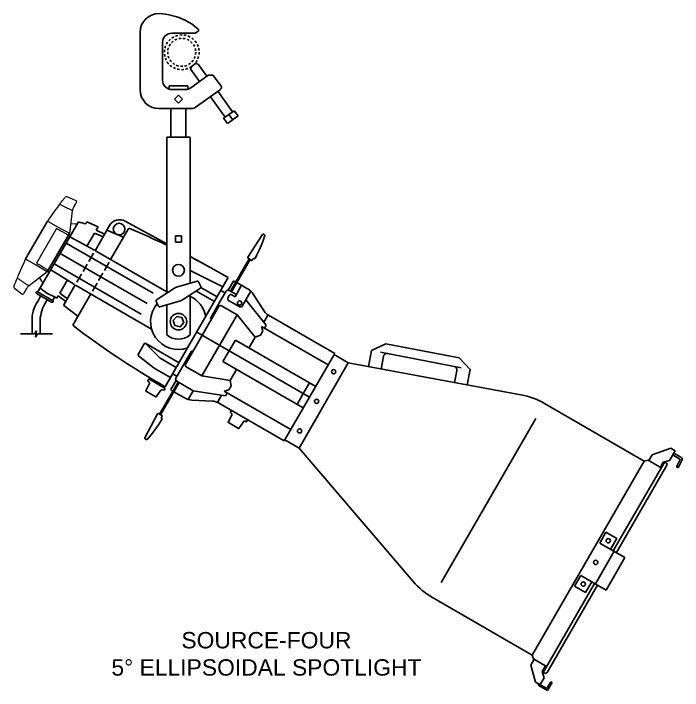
# Model space of a CAD drawing. Extents: x 4 to 195, y 4 to 106.
# Drawn here: x 3.86 to 39.65, y 27.54 to 63.77 of the extents above; entities that cross this region are included whole.
import ezdxf

# ---------------------------------------------------------------- set-up
doc = ezdxf.new("R2010")
doc.units = 0
doc.header["$LTSCALE"] = 0.5
doc.header["$MEASUREMENT"] = 0
doc.linetypes.add('HIDDEN', pattern=[0.375, 0.25, -0.125])
doc.layers.get('0').update_dxf_attribs({"linetype": 'CONTINUOUS'})
doc.layers.add('RISER', color=7, linetype='CONTINUOUS')
doc.styles.add('ARIAL', font='arial.ttf')

# ---------------------------------------------------------------- blocks, each defined once
blk = doc.blocks.new('S4-05')
at = {"layer": 'RISER'}
for p, q in [((0.747, 1.037), (0.896, 1.145)), ((0.879, 1.246), (0.904, 1.213)), ((-2.224, 1.075), (-2.224, -2.01)), ((-0.524, 1.025), (0.715, 1.025)), ((-1.024, 0.525), (-1.024, -1.495)), ((0.503, -0.78), (0.743, -0.607)), ((0.743, -0.607), (0.882, -0.63)), ((1.347, -1.275), (0.882, -0.63)), ((0.481, -0.92), (0.503, -0.78)), ((0.946, -1.565), (0.481, -0.92)), ((0.48, -1.9), (1.396, -1.24)), ((1.431, -1.229), (1.656, -1.229)), ((2.104, -1.808), (1.705, -1.254)), ((-0.674, -1.802), (0.326, -1.802)), ((-0.674, -1.802), (-0.674, -1.972)), ((0.326, -1.802), (0.326, -1.972)), ((-0.524, -1.995), (0.188, -1.995)), ((0.717, -2.962), (2.076, -1.983)), ((2.724, -3.185), (1.932, -2.087)), ((-0.38, -2.502), (-0.168, -2.29)), ((-0.168, -2.715), (-0.38, -2.502)), ((-0.168, -2.29), (0.045, -2.502)), ((0.045, -2.502), (-0.168, -2.715)), ((2.323, -3.475), (1.531, -2.376)), ((-1.224, -3.01), (0.571, -3.01)), ((-0.574, -3.01), (-0.574, -4.55)), ((0.226, -3.01), (0.226, -4.55)), ((2.239, -3.535), (2.807, -3.125)), ((3.012, -3.409), (2.807, -3.125)), ((2.444, -3.819), (2.239, -3.535)), ((2.444, -3.819), (3.012, -3.409)), ((2.728, -3.614), (2.523, -3.33)), ((-0.799, -12.895), (-0.799, -4.55)), ((-0.799, -4.55), (0.451, -4.55)), ((0.451, -12.357), (0.451, -4.55)), ((-8.351, -11.064), (-7.184, -9.043)), ((-3.018, -9.035), (-0.799, -10.247)), ((-7.691, -12.826), (-5.529, -9.083)), ((-5.138, -9.19), (-5.076, -9.083)), ((-5.076, -9.083), (-4.474, -9.339)), ((-4.636, -10.62), (-3.857, -9.272)), ((-4.474, -9.339), (-4.582, -9.527)), ((-6.009, -9.705), (-7.19, -11.751)), ((-5.077, -10.384), (-4.673, -9.684)), ((-4.211, -9.884), (-4.673, -9.684)), ((-4.582, -9.527), (-4.124, -9.734)), ((-4.005, -9.527), (-3.115, -9.905)), ((-2.861, -9.466), (-3.803, -11.097)), ((4.32, -9.751), (3.544, -10.975)), ((4.372, -9.739), (4.432, -9.777)), ((4.375, -9.741), (4.425, -9.773)), ((-4.67, -10.599), (-5.99, -9.881)), ((-0.338, -9.834), (-0.338, -10.162)), ((-0.01, -9.834), (-0.338, -9.834)), ((-0.01, -10.162), (-0.01, -9.834)), ((-1.522, -12.898), (-6.179, -10.209)), ((-0.338, -10.162), (-0.01, -10.162)), ((-1.844, -13.454), (-6.501, -10.765)), ((-4.971, -11.201), (-4.716, -10.759)), ((0.451, -10.93), (0.959, -11.207)), ((2.488, -12.063), (0.959, -11.207)), ((2.617, -12.785), (3.612, -11.063)), ((2.669, -12.815), (3.664, -11.093)), ((3.555, -11.027), (3.724, -11.134)), ((3.558, -11.029), (3.609, -11.061)), ((3.816, -11.059), (3.776, -11.122)), ((3.868, -11.048), (3.869, -11.048)), ((-2.165, -14.01), (-6.822, -11.322)), ((-5.278, -11.733), (-5.051, -11.34)), ((-3.886, -11.242), (-4.138, -11.678)), ((-5.729, -12.434), (-7.011, -11.65)), ((-5.614, -12.314), (-5.358, -11.872)), ((-4.222, -11.823), (-4.445, -12.21)), ((0.638, -11.762), (0.451, -11.685)), ((2.208, -12.548), (0.638, -11.762)), ((-6.119, -12.189), (-6.523, -12.889)), ((0.824, -12.246), (-0.282, -12.574)), ((2.488, -12.063), (0.316, -15.826)), ((0.899, -12.28), (1.021, -12.542)), ((2.764, -12.258), (2.493, -12.727)), ((2.898, -12.299), (2.806, -12.246)), ((-7.218, -12.892), (-7.575, -12.627)), ((-6.312, -13.523), (-5.694, -12.453)), ((-4.529, -12.355), (-4.781, -12.791)), ((-1.346, -13.256), (-0.383, -12.621)), ((0.998, -12.62), (0.036, -13.255)), ((1.895, -13.09), (1.029, -12.59)), ((2.853, -13.086), (3.206, -12.474)), ((2.951, -12.327), (3.528, -12.66)), ((-6.965, -13.384), (-7.77, -12.919)), ((-7.71, -12.815), (-6.905, -13.28)), ((-6.775, -13.113), (-7.218, -12.892)), ((-6.119, -13.189), (-6.523, -12.889)), ((-4.864, -12.936), (-5.834, -14.615)), ((0.451, -15.12), (0.451, -12.981)), ((1.746, -13.348), (0.759, -12.778)), ((2.376, -12.79), (2.063, -13.331)), ((2.09, -12.752), (2.321, -12.885)), ((2.542, -13.021), (2.472, -13.142)), ((2.547, -12.744), (2.925, -12.962)), ((2.678, -12.985), (2.853, -13.086)), ((3.699, -12.788), (3.239, -13.585)), ((4.421, -13.868), (3.826, -12.944)), ((-7.548, -13.047), (-7.684, -13.298)), ((-7.201, -13.247), (-7.338, -13.498)), ((-6.815, -13.124), (-6.905, -13.28)), ((-6.681, -13.163), (-6.775, -13.113)), ((-6.614, -13.046), (-6.681, -13.163)), ((-6.205, -13.339), (-6.614, -13.046)), ((-1.368, -13.335), (-1.246, -13.597)), ((-1.171, -13.63), (-0.066, -13.303)), ((2.063, -13.331), (1.549, -14.222)), ((2.508, -13.279), (3.102, -13.622)), ((3.43, -13.254), (4.52, -14.605)), ((-5.552, -14.128), (-6.304, -13.562)), ((-0.799, -15.12), (-0.799, -13.52)), ((1.976, -13.622), (0.212, -16.678)), ((2.969, -14.052), (2.124, -13.566)), ((2.969, -14.052), (1.08, -17.323)), ((2.969, -14.052), (3.934, -15.247)), ((4.618, -14.061), (4.394, -14.449)), ((4.634, -14.071), (8.189, -16.123)), ((-8.007, -14.453), (-8.007, -15.073)), ((-7.581, -14.453), (-7.581, -15.074)), ((1.56, -14.265), (1.594, -14.284)), ((4.265, -14.674), (7.835, -16.735)), ((4.334, -14.927), (4.265, -14.674)), ((4.52, -14.605), (4.427, -14.767)), ((-8.628, -15.072), (-7.877, -15.073)), ((-7.877, -15.073), (-7.772, -14.918)), ((-7.772, -14.918), (-7.817, -15.257)), ((-7.817, -15.257), (-7.713, -15.074)), ((-7.713, -15.074), (-6.906, -15.075)), ((6.836, -18.465), (0.803, -14.982)), ((4.208, -15.146), (3.934, -15.247)), ((4.334, -14.927), (4.208, -15.146)), ((2.87, -15.41), (2.538, -15.984)), ((2.87, -15.41), (7.168, -17.891)), ((3.934, -15.247), (3.597, -15.83)), ((-2.334, -16.175), (-2.007, -15.61)), ((-0.14, -16.616), (-1.922, -15.587)), ((-1.156, -16.374), (-1.919, -15.613)), ((0.316, -15.826), (-0.883, -17.901)), ((10.925, -15.599), (10.154, -15.958)), ((10.925, -15.599), (14.851, -16.362)), ((-1.468, -16.916), (-2.318, -16.256)), ((0.003, -16.899), (0.518, -16.008)), ((0.56, -15.997), (0.594, -16.016)), ((2.207, -16.558), (2.538, -15.984)), ((8.189, -16.123), (5.484, -20.808)), ((8.155, -16.18), (8.913, -16.618)), ((10.154, -15.958), (9.987, -16.817)), ((10.64, -16.053), (14.945, -16.889)), ((10.791, -16.286), (10.663, -16.943)), ((-0.29, -16.874), (-1.156, -16.374)), ((2.207, -16.558), (6.505, -19.039)), ((8.913, -16.618), (6.275, -21.188)), ((8.913, -16.618), (18.146, -18.331)), ((14.851, -16.362), (15.431, -16.984)), ((-0.602, -17.416), (-1.468, -16.916)), ((-0.309, -17.44), (0.003, -16.899)), ((1.08, -17.323), (0.237, -16.834)), ((2.598, -17.561), (2.934, -16.978)), ((15.431, -16.984), (15.272, -17.798)), ((-0.485, -17.212), (-0.254, -17.345)), ((1.08, -17.323), (2.598, -17.561)), ((14.718, -17.049), (14.596, -17.672)), ((-1.922, -18.12), (-1.731, -17.731)), ((-1.756, -17.489), (-1.81, -17.583)), ((-1.744, -17.658), (-1.808, -17.598)), ((-0.892, -17.994), (-1.756, -17.489)), ((-1.427, -17.682), (-1.386, -17.61)), ((-1.22, -17.802), (-1.18, -17.731)), ((-0.193, -17.652), (-1.187, -19.374)), ((-0.141, -17.682), (-1.135, -19.404)), ((-0.305, -17.572), (-0.562, -18.017)), ((-0.263, -17.611), (0.62, -18.121)), ((2.648, -17.848), (2.598, -17.561)), ((6.834, -17.699), (6.503, -18.273)), ((-1.36, -18.449), (-1.115, -18.091)), ((-1.045, -18.067), (-0.961, -18.093)), ((-0.892, -17.994), (-0.947, -18.088)), ((-0.539, -18.103), (-0.474, -18.14)), ((2.521, -18.068), (2.267, -18.134)), ((2.521, -18.068), (2.648, -17.848)), ((-1.917, -18.136), (-1.376, -18.452)), ((-0.422, -18.17), (0.155, -18.503)), ((0.62, -18.121), (0.351, -18.586)), ((0.62, -18.121), (2.335, -18.39)), ((1.913, -18.747), (2.137, -18.359)), ((2.267, -18.134), (5.837, -20.196)), ((2.335, -18.39), (2.429, -18.228)), ((6.171, -18.847), (6.503, -18.273)), ((1.647, -18.673), (0.55, -18.619)), ((1.929, -18.756), (5.484, -20.808)), ((19.416, -18.8), (24.75, -21.88)), ((2.656, -19.175), (2.602, -19.269)), ((-1.969, -20.644), (-1.297, -19.359)), ((-1.246, -19.343), (-1.069, -19.436)), ((-1.243, -19.345), (-1.19, -19.372)), ((-1.088, -19.553), (-1.053, -19.486)), ((2.493, -19.807), (2.682, -19.417)), ((2.668, -19.344), (2.604, -19.285)), ((-1.072, -19.603), (-1.071, -19.604)), ((2.498, -19.823), (3.04, -20.136)), ((3.057, -20.132), (3.3, -19.774)), ((3.37, -19.749), (3.453, -19.775)), ((3.522, -19.675), (3.468, -19.769)), ((18.954, -19.601), (13.878, -28.392)), ((-1.953, -20.694), (-1.89, -20.727)), ((-1.95, -20.696), (-1.897, -20.724)), ((5.517, -20.75), (6.275, -21.188)), ((6.275, -21.188), (12.375, -28.327)), ((25.172, -21.545), (26.159, -21.201)), ((26.097, -21.859), (26.398, -21.339)), ((26.159, -21.201), (26.398, -21.339)), ((24.991, -21.858), (25.172, -21.545)), ((26.656, -21.775), (26.274, -21.553)), ((26.711, -21.681), (26.329, -21.458)), ((18.75, -32.272), (24.75, -21.88)), ((23.091, -26.691), (25.792, -22.012)), ((24.75, -21.88), (24.957, -21.838)), ((25.659, -22.243), (24.957, -21.838)), ((25.765, -21.942), (25.608, -22.214)), ((25.765, -21.942), (26.097, -21.859)), ((26.486, -22.152), (26.662, -21.795)), ((26.584, -22.201), (26.761, -21.844)), ((23.254, -26.784), (25.955, -22.106)), ((22.361, -26.269), (22.696, -25.689)), ((23.276, -26.024), (22.696, -25.689)), ((23.276, -26.024), (22.941, -26.604)), ((22.361, -26.269), (23.714, -27.05)), ((23.134, -26.715), (22.13, -28.455)), ((23.714, -27.05), (22.71, -28.789)), ((21.022, -28.588), (21.357, -28.008)), ((21.357, -28.008), (22.71, -28.789)), ((22.087, -28.43), (19.386, -33.108)), ((22.249, -28.524), (19.548, -33.202)), ((21.022, -28.588), (21.602, -28.923)), ((21.602, -28.923), (21.937, -28.343)), ((13.416, -29.192), (18.75, -32.272)), ((18.852, -32.492), (18.671, -32.804)), ((18.75, -32.272), (18.818, -32.472)), ((19.519, -32.877), (18.818, -32.472)), ((18.671, -32.804), (18.936, -33.712)), ((19.291, -33.155), (19.468, -32.847)), ((19.291, -33.155), (19.385, -33.484)), ((19.385, -33.484), (19.174, -33.85)), ((19.749, -33.694), (19.538, -34.059)), ((19.818, -33.734), (19.749, -33.694)), ((18.936, -33.712), (19.538, -34.059)), ((19.105, -33.809), (19.068, -33.872)), ((19.068, -33.872), (19.571, -34.163)), ((19.818, -33.734), (19.571, -34.163))]:
    blk.add_line(p, q, dxfattribs=at)
at = {"layer": 'RISER', "linetype": 'Continuous', "lineweight": 15}
for p, q in [((-5.65, -7.945), (-6.128, -7.742)), ((-5.626, -8.016), (-5.791, -8.301)), ((-5.694, -8.132), (-5.767, -8.259)), ((-5.854, -8.488), (-6.009, -9.705)), ((-7.106, -9.082), (-6.649, -9.335)), ((-6.649, -9.335), (-6.007, -9.691)), ((-6.703, -9.437), (-7.769, -11.284)), ((-7.83, -11.382), (-8.278, -11.112)), ((-7.201, -11.759), (-7.83, -11.382)), ((-7.19, -11.751), (-8.166, -12.493)), ((-7.617, -12.075), (-7.494, -12.254)), ((-8.95, -12.629), (-8.535, -12.942)), ((-8.297, -12.641), (-8.462, -12.927)), ((-8.297, -12.641), (-8.39, -12.803)), ((-8.321, -12.684), (-8.395, -12.81))]:
    blk.add_line(p, q, dxfattribs=at)
at = {"layer": 'RISER', "linetype": 'Continuous'}
for p, q in [((-4.614, -10.629), (-0.799, -12.832)), ((-5.676, -12.467), (-1.61, -14.815))]:
    blk.add_line(p, q, dxfattribs=at)
at = {"layer": 'RISER'}
blk.add_lwpolyline([(-1.224, 2.075), (-1.027, 2.056), (-0.849, 2.033), (-0.687, 2.006), (-0.538, 1.975), (-0.4, 1.94), (-0.27, 1.901), (-0.146, 1.857), (-0.025, 1.809), (0.094, 1.757), (0.212, 1.699), (0.328, 1.637), (0.443, 1.57), (0.556, 1.498), (0.666, 1.42), (0.774, 1.336), (0.879, 1.246)], dxfattribs=at)
at = {"layer": 'RISER', "linetype": 'Continuous', "lineweight": 15, "flags": 128}
blk.add_lwpolyline([(-5.6, -9.206), (-5.685, -9.196), (-5.941, -9.174)], dxfattribs=at)
at = {"layer": 'RISER'}
blk.add_lwpolyline([(-0.266, -14.149), (-0.453, -14.364), (-0.36, -14.633), (-0.081, -14.688), (0.106, -14.472), (0.013, -14.203)], close=True, dxfattribs=at)
at = {"layer": 'RISER', "linetype": 'HIDDEN'}
for radius in [0.93, 0.75]:
    blk.add_circle((0, 0), radius, dxfattribs=at)
at = {"layer": 'RISER'}
for centre, radius in [((-3.348, -9.466), 0.312), ((-0.174, -11.668), 0.315), ((3.094, -13.421), 0.114), ((-0.174, -14.418), 0.443), ((8.128, -17.102), 0.114), ((7.215, -18.684), 0.114), ((6.302, -20.266), 0.114), ((22.818, -26.147), 0.114), ((22.149, -27.306), 0.114), ((21.48, -28.466), 0.114)]:
    blk.add_circle(centre, radius, dxfattribs=at)
for centre, radius, start, end in [((-1.224, 1.075), 1, 90, 180), ((0.864, 1.183), 0.05, 309.8056, 37.5798), ((-0.524, 0.525), 0.5, 90, 180), ((0.715, 1.075), 0.05, 270, 309.8056), ((1.431, -1.289), 0.06, 90, 125.7855), ((1.656, -1.289), 0.06, 35.7855, 90), ((-0.524, -1.495), 0.5, 180, 270), ((2.003, -1.881), 0.125, 305.7855, 35.7855), ((-1.224, -2.01), 1, 180, 270), ((0.188, -1.495), 0.5, 270, 305.7855), ((0.571, -2.76), 0.25, 270, 305.7855), ((-3.316, -9.584), 0.625, 61.5292, 150), ((-6.561, -13.603), 4.636, 72.1319, 77.1468), ((-2.807, -9.497), 0.0625, 67.4511, 150), ((-19.343, -49.323), 43.185, 64.5693, 67.4511), ((4.352, -9.771), 0.0375, 57.619, 147.619), ((4.412, -9.809), 0.0375, 2.7784, 57.619), ((-2.199, -7.678), 6.98, 331.2592, 342.2457), ((-19.343, -49.323), 43.185, 61.9588, 62.7184), ((3.575, -10.995), 0.0375, 147.619, 237.619), ((3.744, -11.102), 0.0375, 237.619, 327.619), ((3.848, -11.079), 0.0375, 57.619, 147.619), ((3.889, -11.017), 0.0375, 237.619, 330.8842), ((0.842, -12.306), 0.0625, 24.9664, 106.5177), ((2.791, -12.273), 0.0312, 60, 150), ((-0.174, -12.938), 0.38, 106.5177, 123.4151), ((0.964, -12.568), 0.0625, 303.4151, 24.9664), ((3.091, -13.418), 0.875, 32.7864, 60), ((-7.74, -12.867), 0.06, 60, 240), ((2.484, -12.852), 0.125, 60, 150), ((2.628, -13.071), 0.1, 60, 150), ((-6.157, -14.348), 1.853, 145.5039, 183.27), ((-6.935, -13.332), 0.06, 240, 60), ((-6.789, -13.139), 0.03, 61.745, 150), ((-1.311, -13.308), 0.0625, 123.4151, 204.9664), ((-0.174, -12.938), 0.38, 286.5177, 303.4151), ((-0.174, -14.418), 1.49, 10.8249, 65.1993), ((2.558, -13.192), 0.1, 150, 240), ((-5.581, -14.453), 2, 151.478, 180), ((-6.286, -13.538), 0.03, 150, 233), ((-0.174, -14.418), 1.49, 139.7803, 289.1751), ((-1.189, -13.571), 0.0625, 204.9664, 286.5177), ((2.084, -13.685), 0.125, 71.537, 150), ((3.152, -13.535), 0.1, 240, 330), ((4.947, -13.529), 0.625, 212.7864, 240), ((1.576, -14.238), 0.0312, 150, 240), ((20.47, 19.635), 43.185, 232.4761, 240.3667), ((-0.174, -14.418), 0.94, 228.3258, 311.6742), ((-1.953, -15.641), 0.0625, 60, 150), ((-1.953, -15.641), 0.0625, 60, 150), ((-1.963, -15.657), 0.0625, 45.0684, 150), ((-2.28, -16.206), 0.0625, 150, 232.1762), ((0.545, -16.024), 0.0312, 60, 150), ((10.987, -16.324), 0.2, 79, 169), ((0.32, -16.74), 0.125, 150, 228.463), ((14.521, -17.011), 0.2, 349, 79), ((-1.799, -17.589), 0.0125, 149.6985, 226.9527), ((-1.787, -17.704), 0.0625, 333.7841, 46.9527), ((-0.201, -17.503), 0.125, 150, 240), ((-1.063, -18.126), 0.0625, 72.4442, 145.6128), ((-0.958, -18.081), 0.0125, 252.4442, 329.6985), ((-0.507, -18.049), 0.0625, 150, 240), ((-1.911, -18.125), 0.0125, 153.7841, 239.6985), ((-1.37, -18.442), 0.0125, 239.6985, 325.6128), ((17.416, -22.264), 4, 60, 79.4856), ((0.592, -17.745), 0.875, 240, 267.2136), ((1.617, -19.297), 0.625, 60, 87.2136), ((-1.264, -19.376), 0.0375, 62.381, 152.381), ((-1.055, -19.57), 0.0375, 152.381, 242.381), ((-1.086, -19.469), 0.0375, 332.381, 62.381), ((2.613, -19.275), 0.0125, 150, 227.2543), ((2.626, -19.39), 0.0625, 334.0856, 47.2543), ((-7.023, -16.034), 6.98, 317.7543, 328.7408), ((-1.088, -19.637), 0.0375, 329.1158, 62.381), ((2.504, -19.812), 0.0125, 154.0856, 240), ((3.352, -19.809), 0.0625, 72.7457, 145.9144), ((3.457, -19.763), 0.0125, 252.7457, 330), ((3.047, -20.125), 0.0125, 240, 325.9144), ((-1.936, -20.661), 0.0375, 152.381, 242.381), ((-1.873, -20.694), 0.0375, 242.381, 297.2216), ((26.649, -21.789), 0.125, 333.6746, 59.8623), ((25.873, -22.059), 0.0938, 330, 150), ((26.649, -21.789), 0.0152, 333.6746, 59.8623), ((26.649, -21.789), 0.0152, 333.6746, 59.8623), ((26.535, -22.176), 0.0549, 153.6746, 333.6746), ((15.416, -25.728), 4, 220.5144, 240), ((19.467, -33.155), 0.0938, 150, 330)]:
    blk.add_arc(centre, radius, start, end, dxfattribs=at)
at = {"layer": 'RISER', "linetype": 'Continuous', "lineweight": 15}
for centre, radius, start, end in [((-6.168, -7.832), 0.0979, 65.9875, 135.6795), ((-5.67, -7.991), 0.05, 330, 67), ((7.247, -18.722), 17.377, 142.4573, 146.1499), ((-6.596, -8.327), 0.204, 47.0309, 71.6112), ((-5.861, -8.487), 0.02, 60.8927, 91.8491), ((-5.358, -8.551), 0.5, 171.2102, 172.76), ((-7.229, -9.23), 0.192, 50.3251, 76.7068), ((7.247, -18.722), 17.377, 153.8501, 157.5427), ((-8.211, -10.932), 0.192, 223.2932, 249.6749), ((10.474, -20.008), 20.85, 157.6657, 158.9266), ((-8.676, -11.932), 0.204, 228.3888, 252.9691), ((-7.742, -12.458), 0.32, 14.5612, 39.4984), ((-8.89, -12.55), 0.0993, 164.876, 233.2844), ((-8.171, -12.488), 0.02, 208.1509, 239.1073), ((-8.169, -12.485), 0.0187, 210.359, 243.9028), ((-7.864, -12.891), 0.5, 127.24, 128.7898), ((-8.505, -12.902), 0.05, 233, 330)]:
    blk.add_arc(centre, radius, start, end, dxfattribs=at)
for points, knots in [([(-6.531, -8.134), (-6.499, -8.091), (-6.433, -8.007), (-6.357, -7.91), (-6.297, -7.836), (-6.261, -7.791), (-6.244, -7.77), (-6.246, -7.773), (-6.247, -7.774)], [0, 0, 0, 0, 0.190295, 0.381179, 0.571452, 0.761873, 0.952913, 1, 1, 1, 1]), ([(-5.791, -8.301), (-5.804, -8.326), (-5.831, -8.376), (-5.845, -8.442), (-5.852, -8.475)], [0, 0, 0, 0, 0.497068, 1, 1, 1, 1]), ([(-5.767, -8.259), (-5.773, -8.27), (-5.782, -8.285), (-5.789, -8.298), (-5.791, -8.301)], [0, 0, 0, 0, 0.695284, 1, 1, 1, 1]), ([(-6.061, -9.795), (-6.115, -9.765), (-6.329, -9.645), (-6.543, -9.526), (-6.703, -9.437)], [0, 0, 0, 0, 0.25403, 1, 1, 1, 1]), ([(-7.769, -11.284), (-7.712, -11.318), (-7.502, -11.443), (-7.292, -11.569), (-7.138, -11.661)], [0, 0, 0, 0, 0.269854, 1, 1, 1, 1]), ([(-8.297, -12.641), (-8.302, -12.65), (-8.31, -12.663), (-8.318, -12.678), (-8.321, -12.684)], [0, 0, 0, 0, 0.639502, 1, 1, 1, 1]), ([(-8.177, -12.502), (-8.202, -12.524), (-8.252, -12.569), (-8.282, -12.617), (-8.297, -12.641)], [0, 0, 0, 0, 0.496567, 1, 1, 1, 1]), ([(-8.434, -12.878), (-8.436, -12.882), (-8.44, -12.89), (-8.442, -12.893), (-8.443, -12.895)], [0, 0, 0, 0, 0.468295, 1, 1, 1, 1])]:
    blk.add_open_spline(points, degree=3, knots=knots, dxfattribs=at)
for points in [[(-5.862, -8.467), (-6.456, -8.178)], [(-5.852, -8.47), (-5.852, -8.475)], [(-8.736, -12.127), (-8.189, -12.497)], [(-8.189, -12.497), (-8.185, -12.494)], [(-8.177, -12.502), (-8.181, -12.505)]]:
    blk.add_open_spline(points, degree=1, dxfattribs=at)
at = {"layer": 'RISER', "color": 1, "insert": (4.532, -31.035), "char_height": 0.875, "width": 20.15864, "attachment_point": 2, "style": 'ARIAL'}
blk.add_mtext('SOURCE-FOUR\\P5%%D ELLIPSOIDAL SPOTLIGHT', dxfattribs=at)

msp = doc.modelspace()

# ---------------------------------------------------------------- block references
msp.add_blockref('S4-05', (12.858, 61.699))

doc.saveas('drawing.dxf')
